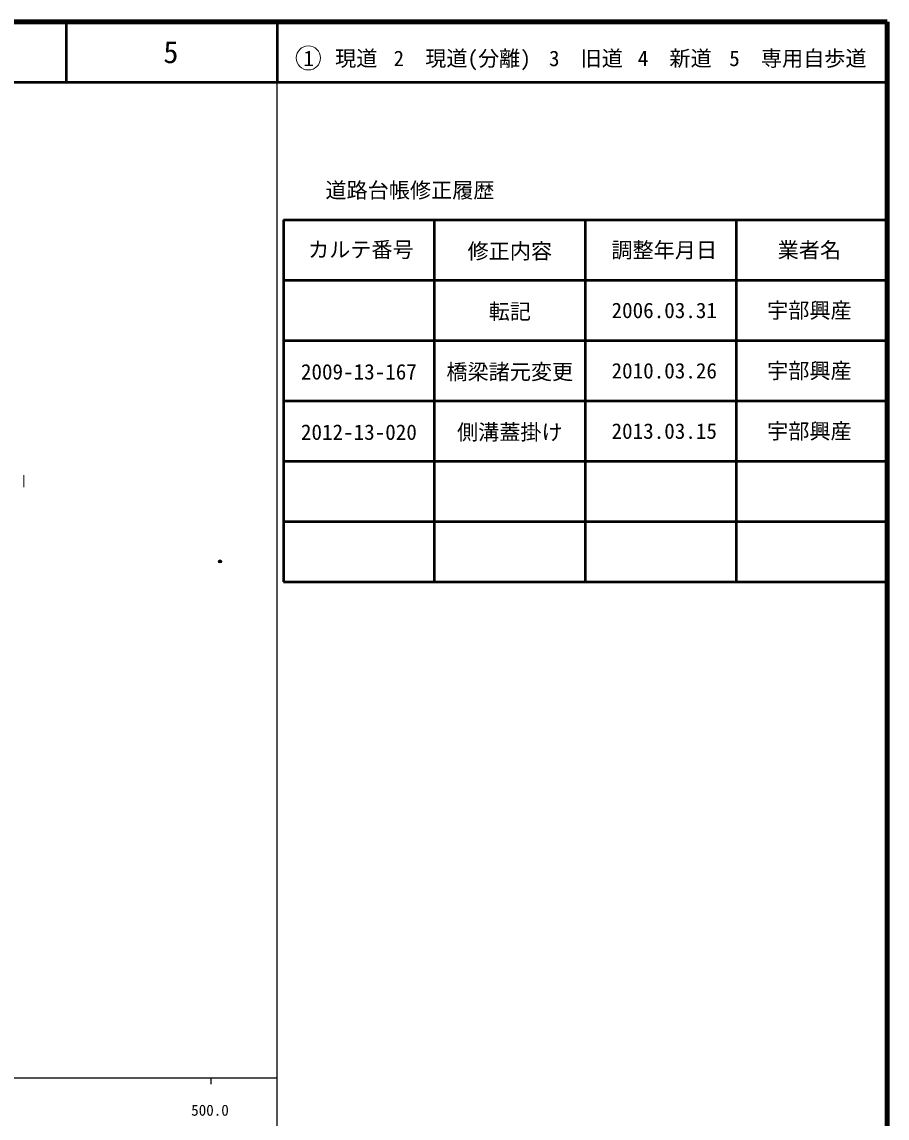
# Model space of a CAD drawing. Units: millimetres on the paper, with parts at other scales. Extents: x 40 to 680, y 20 to 380.
# Drawn here: x 536.7 to 680, y 198.4 to 380 of the extents above; entities that cross this region are included whole.
import ezdxf
from ezdxf.enums import TextEntityAlignment as Align

# ---------------------------------------------------------------- set-up
doc = ezdxf.new("R2010")
doc.units = ezdxf.units.MM
doc.header["$PDMODE"] = 32
doc.header["$PDSIZE"] = 0.5
for name, color, linetype, lineweight in [('M-BGD', 7, 'Continuous', 13), ('M-TTL', 2, 'Continuous', 140), ('M-TTL-BAND', 7, 'Continuous', 25), ('M-TTL-FRAM', 2, 'Continuous', 50), ('M-TTL-LINE', 7, 'Continuous', 50), ('M-TTL-TXT', 7, 'Continuous', 13)]:
    doc.layers.add(name, color=color, linetype=linetype, lineweight=lineweight)
doc.layers.add('M-OTRS', color=6, linetype='Continuous')
doc.styles.add('ＭＳ ゴシック', font='')
doc.styles.get('ＭＳ ゴシック').set_extended_font_data('MS Gothic')

msp = doc.modelspace()

# ---------------------------------------------------------------- linework, layer by layer
at = {"layer": 'M-BGD'}
msp.add_line((537.016, 302.919), (537.016, 304.919), dxfattribs=at)
at = {"layer": 'M-OTRS'}
msp.add_point((569.524, 290.596), dxfattribs=at)
at = {"layer": 'M-TTL'}
for p, q in [((680, 380), (40, 380)), ((680, 20), (680, 380))]:
    msp.add_line(p, q, dxfattribs=at)
at = {"layer": 'M-TTL-BAND'}
for p, q in [((579, 20), (579, 370)), ((40, 205), (579, 205)), ((568, 205), (568, 204))]:
    msp.add_line(p, q, dxfattribs=at)
at = {"layer": 'M-TTL-FRAM'}
for p, q in [((580, 347.197), (580, 287.197)), ((580, 347.197), (680, 347.197)), ((580, 287.197), (680, 287.197))]:
    msp.add_line(p, q, dxfattribs=at)
at = {"layer": 'M-TTL-LINE'}
for p, q in [((543.997, 380), (543.997, 370)), ((579, 380), (579, 370)), ((40, 370), (680, 370)), ((605, 347.197), (605, 287.197)), ((630, 347.197), (630, 287.197)), ((655, 347.197), (655, 287.197)), ((580, 337.197), (680, 337.197)), ((580, 327.197), (680, 327.197)), ((580, 317.197), (680, 317.197)), ((580, 307.197), (680, 307.197)), ((580, 297.197), (680, 297.197))]:
    msp.add_line(p, q, dxfattribs=at)
at = {"layer": 'M-TTL-TXT'}
msp.add_circle((584.147, 374.034), 2, dxfattribs=at)

# ---------------------------------------------------------------- texts
at = {"layer": 'M-TTL-BAND', "style": 'ＭＳ ゴシック'}
msp.add_text('500.0', height=1.833, dxfattribs=at).set_placement((567.844, 198.195), align=Align.BOTTOM_CENTER)
at = {"layer": 'M-TTL-TXT', "style": 'ＭＳ ゴシック'}
for s, height, p in [('5', 3.666, (561.372, 375)), ('1\u3000現道', 2.566, (589.448, 373.958)), ('2\u3000現道(分離)', 2.566, (609.619, 373.958)), ('3\u3000旧道', 2.566, (630.121, 373.958)), ('4\u3000新道', 2.566, (644.824, 373.958)), ('5\u3000専用自歩道', 2.566, (665.228, 373.958)), ('道路台帳修正履歴', 2.566, (600.968, 352.113)), ('カルテ番号', 2.566, (592.839, 342.277)), ('修正内容', 2.566, (617.509, 342.023)), ('調整年月日', 2.566, (643.089, 342.197)), ('業者名', 2.566, (667.134, 342.197)), ('転記', 2.566, (617.509, 332.023)), ('2006.03.31', 2.566, (643.089, 332.197)), ('宇部興産', 2.566, (667.134, 332.197)), ('橋梁諸元変更', 2.566, (617.509, 322.023)), ('2010.03.26', 2.566, (643.089, 322.197)), ('宇部興産', 2.566, (667.134, 322.197)), ('2009-13-167', 2.566, (592.509, 322.023)), ('2012-13-020', 2.566, (592.509, 312.023)), ('側溝蓋掛け', 2.566, (617.509, 312.023)), ('2013.03.15', 2.566, (643.089, 312.197)), ('宇部興産', 2.566, (667.134, 312.197))]:
    msp.add_text(s, height=height, dxfattribs=at).set_placement(p, align=Align.MIDDLE_CENTER)

doc.saveas('drawing.dxf')
